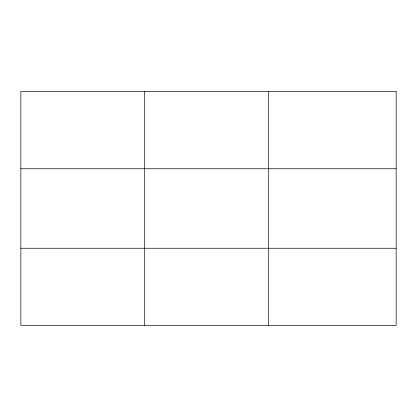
<?xml version="1.0" encoding="UTF-8"?>
<svg xmlns="http://www.w3.org/2000/svg" width="417" height="417" viewBox="0 0 417 417"><rect width="100%" height="100%" fill="white"/><g stroke="black" fill="none" stroke-linecap="round" stroke-linejoin="round"><path stroke-width="0.63" d="M144.699 325.422L144.699 91.578M268.548 325.422L268.548 91.578M20.85 168.749L396.15 168.749M20.85 248.251L396.15 248.251M396.15 91.578L396.15 325.422L20.85 325.422L20.85 91.578L396.15 91.578"/></g></svg>
